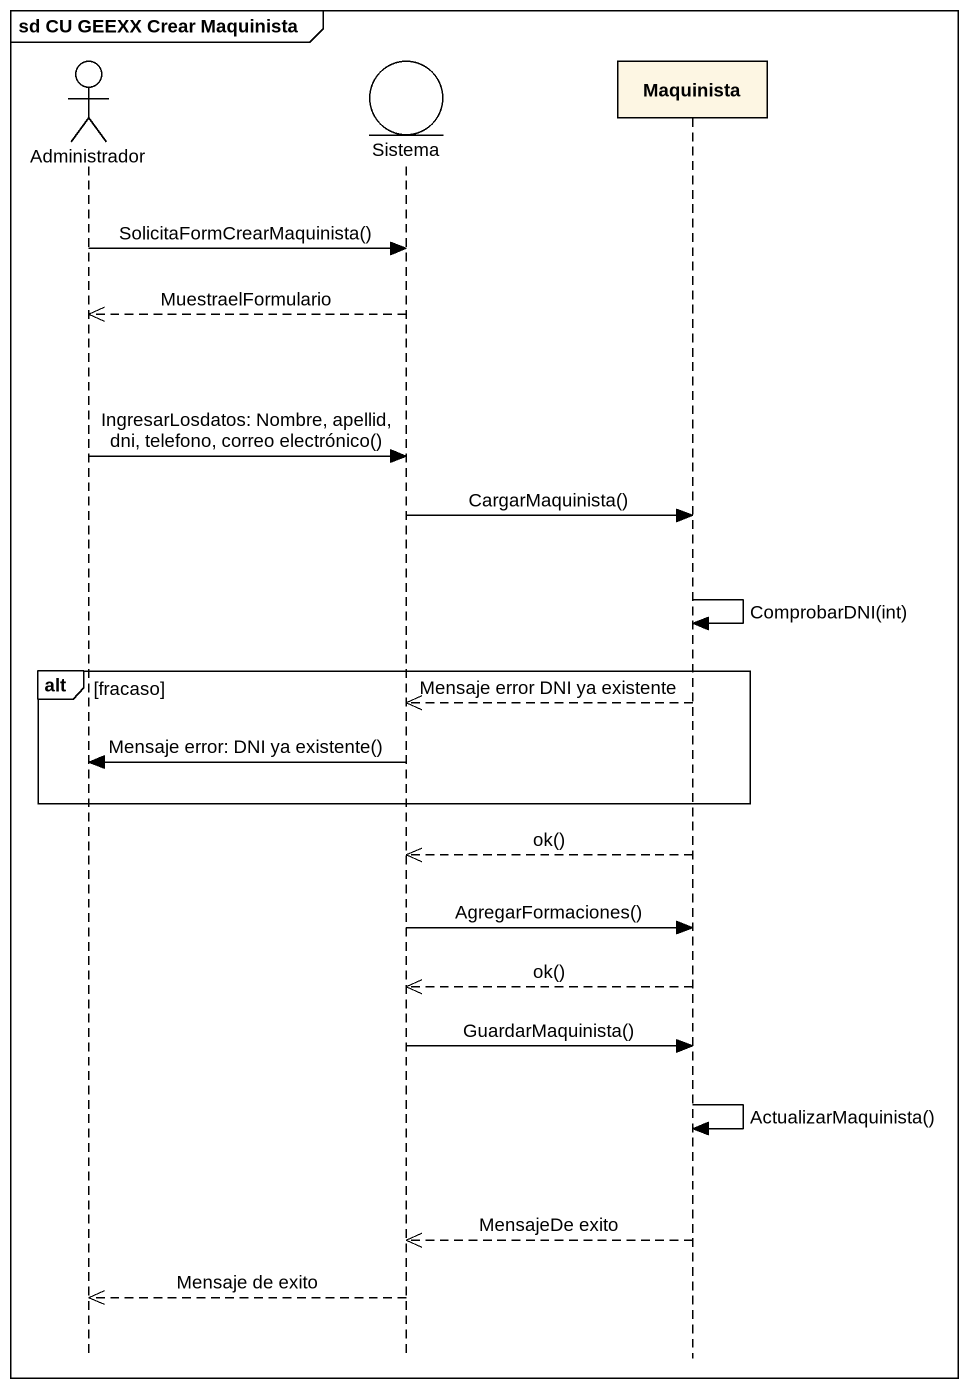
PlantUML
@startuml
mainframe sd CU GEEXX Crear Maquinista
hide footbox
actor Administrador
entity Sistema
participant Maquinista

Administrador -> Sistema : SolicitaFormCrearMaquinista()
Sistema -->> Administrador : MuestraelFormulario
Administrador -> Sistema : IngresarLosdatos: Nombre, apellid, dni, telefono, correo electrónico()
Sistema -> Maquinista : CargarMaquinista()
Maquinista -> Maquinista : ComprobarDNI(int)
alt fracaso
  Maquinista -->> Sistema : Mensaje error DNI ya existente
  Sistema -> Administrador : Mensaje error: DNI ya existente()
end
Maquinista -->> Sistema : ok()
Sistema -> Maquinista : AgregarFormaciones()
Maquinista -->> Sistema : ok()
Sistema -> Maquinista : GuardarMaquinista()
Maquinista -> Maquinista : ActualizarMaquinista()
Maquinista -->> Sistema : MensajeDe exito
Sistema -->> Administrador : Mensaje de exito
@enduml
